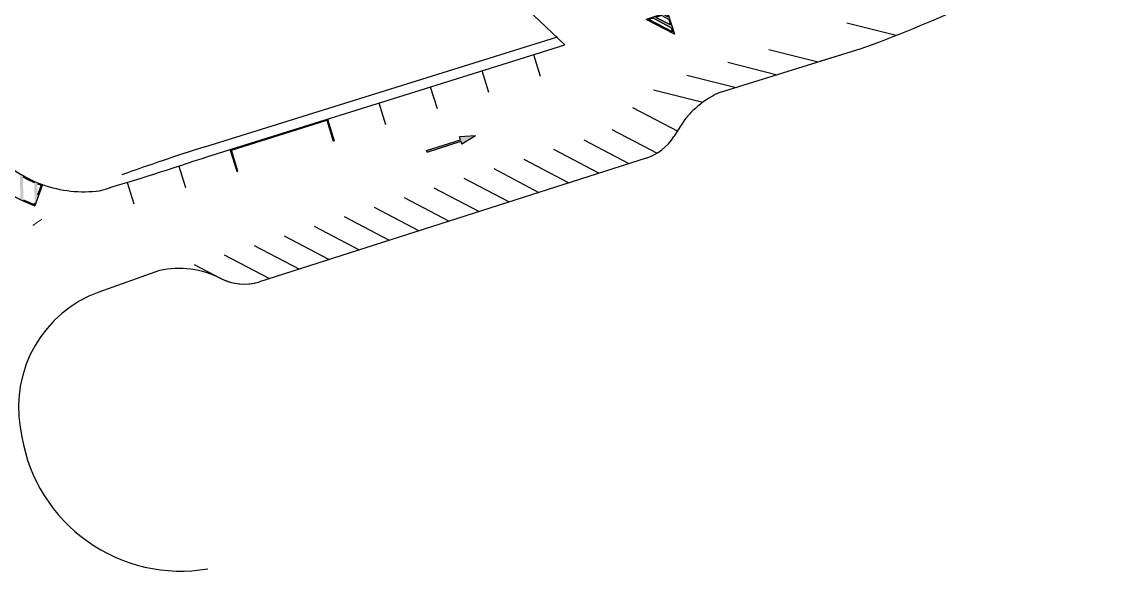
# Model space of a CAD drawing. Header units: millimetres. Extents: x 34038 to 35840, y 10511 to 10922.
# Drawn here: x 34875.2 to 34982.8, y 10525.2 to 10579.1 of the extents above; entities that cross this region are included whole.
import ezdxf

# ---------------------------------------------------------------- set-up
doc = ezdxf.new("R2010")
doc.units = ezdxf.units.MM
for name, color, linetype in [('_0', 7, 'Continuous'), ('GUIA', 7, 'Continuous'), ('PINTURA BRANCA', 7, 'Continuous')]:
    doc.layers.add(name, color=color, linetype=linetype)

# ---------------------------------------------------------------- blocks, each defined once
blk = doc.blocks.new('23')
at = {"layer": 'PINTURA BRANCA'}
h = blk.add_hatch(color=256, dxfattribs=at)
h.paths.add_polyline_path([(730.6076939854345, 869.1150008335792), (732.0219075478075, 867.7007872712065), (732.4662726291971, 867.7007872712063), (730.6076939854346, 869.5593659149688)], flags=16)
h.paths.add_polyline_path([(730.6076939854346, 868.8321581211051), (731.7390648353331, 867.7007872712065), (731.1733794103835, 867.7007872712064), (730.6076939854344, 868.266472696156)], flags=16)
h.paths.add_polyline_path([(730.6076939854345, 867.9836299836813), (730.890536697909, 867.7007872712064), (730.6076939854345, 867.7007872712064)], flags=16)
h.paths.add_polyline_path([(730.5076939854343, 869.8007872712063), (732.7076939854344, 867.6007872712063), (730.5076939854343, 867.6007872712063)])
edge = h.paths.add_edge_path(flags=0)
edge.add_line((730.6076939854346, 869.2257857028338), (730.6076939854346, 869.5593659149688))
for p, q in [((730.5076939854343, 867.6007872712063), (730.5076939854343, 869.8007872712063)), ((730.5076939854343, 869.8007872712063), (732.7076939854344, 867.6007872712063)), ((730.6076939854344, 869.1150008335793), (730.6076939854346, 869.5593659149688)), ((730.6076939854346, 869.2257857028338), (730.6076939854346, 869.5593659149688)), ((730.6076939854345, 869.5593659149688), (732.4662726291971, 867.7007872712063)), ((730.6076939854345, 869.1150008335792), (732.0219075478074, 867.7007872712065)), ((730.6076939854344, 868.266472696156), (730.6076939854344, 868.8321581211051)), ((730.6076939854346, 868.8321581211051), (731.739064835333, 867.7007872712065)), ((730.6076939854345, 868.2664726961561), (731.1733794103835, 867.7007872712064)), ((730.5076939854343, 867.6007872712063), (732.7076939854344, 867.6007872712063)), ((730.6076939854345, 867.7007872712064), (730.6076939854344, 867.9836299836813)), ((730.6076939854345, 867.9836299836813), (730.8905366979089, 867.7007872712065)), ((730.6076939854345, 867.7007872712064), (730.890536697909, 867.7007872712064)), ((731.1733794103836, 867.7007872712064), (731.7390648353331, 867.7007872712065)), ((732.0219075478075, 867.7007872712065), (732.4662726291971, 867.7007872712064))]:
    blk.add_line(p, q, dxfattribs=at)

msp = doc.modelspace()

# ---------------------------------------------------------------- hatches: boundary and pattern name
msp.add_hatch(color=256).paths.add_polyline_path([(34919.69028942113, 10567.92197398364), (34918.37471281484, 10567.10964203611), (34918.28371275913, 10567.3955073713), (34914.94861718196, 10566.33384005468), (34914.90311715411, 10566.47677272228), (34918.23821273127, 10567.53844003889), (34918.14721267556, 10567.82430537408)])
at = {"layer": 'PINTURA BRANCA'}
for points in [[(34905.09968354249, 10569.44987439737), (34905.74328019842, 10567.40063707522), (34905.83868555219, 10567.43060069436), (34905.17084931576, 10569.55701780383), (34895.62868863514, 10566.58016873157), (34896.29815017511, 10564.43423878055), (34896.39361261953, 10564.4640200113), (34895.75387544828, 10566.51466978667)], [(34877.15924963522, 10559.68883641962), (34877.10255914679, 10559.77121474517), (34876.2798062647, 10559.2050189354), (34876.33649675313, 10559.12264060984)]]:
    msp.add_hatch(color=256, dxfattribs=at).paths.add_polyline_path(points)
h = msp.add_hatch(color=256, dxfattribs=at)
h.paths.add_polyline_path([(34876.46071277696, 10561.06620635817), (34876.49443952562, 10561.16034724421, -0.02217995437723211), (34875.33721851789, 10561.63381895627), (34875.28759263502, 10563.90516859775, 0.0257161207555989), (34876.40001314194, 10563.34870407218), (34876.4443993491, 10561.31717153513), (34876.40041823949, 10561.19440783001, 0.001773066367611568), (34876.49443952562, 10561.16034724421), (34877.20270124764, 10563.13730585104, -0.1003130726041888), (34873.12371667824, 10565.60443503144), (34871.46846996596, 10564.14035917602, 0.1043428199064461)])
h.paths.add_polyline_path([(34873.61615237802, 10562.57943558736, -0.02437922582364211), (34872.49842418732, 10563.37882991051), (34872.46543609146, 10564.88867709824), (34873.1226409354, 10565.46997880809, 0.01197803214140459), (34873.56127730884, 10565.0910376289)], flags=16)
h.paths.add_polyline_path([(34873.86666140625, 10564.84788732522, 0.0279900553101399), (34874.98363160083, 10564.08318607246), (34875.03399039611, 10561.77829142875, -0.02253009697567654), (34873.9203855647, 10562.38896184187)], flags=16)
h.paths.add_polyline_path([(34872.19291524258, 10563.62769440823, -0.01364915323448056), (34871.61673909581, 10564.13799940731), (34872.17105351224, 10564.62829390382)], flags=16)
h.paths.add_polyline_path([(34876.70287326008, 10563.2210749255, 0.008242651940167954), (34877.07497298205, 10563.07728073224), (34876.72722275949, 10562.10661159381)], flags=16)

# ---------------------------------------------------------------- linework, layer by layer
at = {"color": 7}
msp.add_line((34928.4580486613, 10576.84173555102), (34876.35361743003, 10626.56376859651), dxfattribs=at)
for p, q in [((34927.62709896726, 10577.63469161015), (34927.69613697143, 10577.70703629881)), ((34926.07672376945, 10573.74422161397), (34925.41295386074, 10575.87190728768)), ((34943.66077052967, 10572.16626185181), (34957.55062079842, 10576.49268199568)), ((34921.01721421514, 10572.16581638407), (34920.35344430643, 10574.29350205778)), ((34915.95770466082, 10570.58741115417), (34915.29393475212, 10572.71509682788)), ((34910.89819510651, 10569.00900592426), (34910.2344251978, 10571.13669159798)), ((34914.90311715411, 10566.47677272228), (34918.23821273127, 10567.53844003889)), ((34914.94861718196, 10566.33384005468), (34918.28371275913, 10567.3955073713)), ((34919.69028942113, 10567.92197398364), (34918.14721267556, 10567.82430537408)), ((34918.23821273127, 10567.53844003889), (34918.14721267556, 10567.82430537408)), ((34918.37471281484, 10567.10964203611), (34918.28371275913, 10567.3955073713)), ((34919.69028942113, 10567.92197398364), (34918.37471281484, 10567.10964203611)), ((34914.94861718196, 10566.33384005468), (34914.90311715411, 10566.47677272228)), ((34936.44699502411, 10565.74384602218), (34898.49642897861, 10553.58917302095))]:
    msp.add_line(p, q)
msp.add_arc((34912.88196393656, 10700.156162305), 131.4836311791528, 289.8602966569773, 304.681891598618)
at = {"layer": '_0', "color": 7, "true_color": 0xffffff}
for p, q in [((34953.62788168628, 10575.27082451086), (34956.492151582, 10576.16298927394)), ((34956.492151582, 10576.16298927394), (34956.68379968631, 10576.22018196677)), ((34953.34145469671, 10575.18160803455), (34953.62788168628, 10575.27082451086))]:
    msp.add_line(p, q, dxfattribs=at)
at = {"layer": 'GUIA'}
for p, q in [((34893.12319226431, 10566.84605057773), (34927.64645853647, 10577.61621691572)), ((34918.99559556876, 10573.86989666166), (34928.4580486613, 10576.84173555102)), ((34888.69319675343, 10554.6880198138), (34882.75103881503, 10552.59336316493)), ((34875.0291197244, 10539.3144065894), (34875.18856531018, 10538.37331597392))]:
    msp.add_line(p, q, dxfattribs=at)
for centre, radius, start, end in [((34968.03049236662, 10589.03356625928), 99.00000000016445, 157.7509733961056, 189.5274553937408), ((34794.4234604564, 10860.46484984583), 310.7637055904522, 286.52466618504, 288.5770072886245), ((34962.02354400087, 10350.17475597537), 227.3625043275323, 107.6403950498819, 109.8079746103992), ((34886.8605093619, 10541.31895622601), 12, 110.0265703030537, 189.6160999998669), ((34890.78392642953, 10541.01633420062), 15.8177379479342, 189.6187874048956, 279.6206433290357)]:
    msp.add_arc(centre, radius, start, end, dxfattribs=at)
at = {"layer": 'GUIA', "color": 7}
for centre, radius, start, end in [((35010.39660260331, 10488.48775591441), 107.3413200078111, 129.5716922447169, 130.2491623865636), ((34947.1933482044, 10564.04919663369), 8.85244897094068, 113.5188586697544, 125.7960004061293), ((34947.19252803214, 10564.0508204192), 8.85063278542152, 134.0212644394637, 141.7834779573375), ((34934.93780350247, 10570.5160567011), 5.00516271593553, 287.5493392664957, 327.7940735349504), ((34890.64877718042, 10546.05678553396), 8.85, 62.67862561198025, 102.7659851018626), ((34897.00566436674, 10558.36176360385), 5, 242.6786256119802, 287.3466970864361), ((34897.00566436674, 10558.36176360385), 4.999999999999338, 242.6786256119802, 286.1930502270288)]:
    msp.add_arc(centre, radius, start, end, dxfattribs=at)
at = {"layer": 'GUIA', "color": 2}
msp.add_arc((34881.24991108775, 10574.43421217579), 11.99999999999892, 250.2895182325541, 277.4863434169322, dxfattribs=at)
at = {"layer": 'PINTURA BRANCA'}
for p, q in [((34938.55856567233, 10580.01396889923), (34939.21776529339, 10577.91505111628)), ((34956.14795273526, 10579.01254057652), (34960.99678042335, 10577.79234794775)), ((34948.49262700863, 10576.40180066332), (34953.34145469671, 10575.18160803455)), ((34944.46407382801, 10575.14698413946), (34949.3129015161, 10573.92679151068)), ((34893.42623410215, 10565.89307332911), (34918.99559556876, 10573.86989666166)), ((34940.4355206474, 10573.89216761559), (34945.28434833547, 10572.67197498681)), ((34937.16671376173, 10572.44965179215), (34942.01554144981, 10571.22945916338)), ((34935.11655908805, 10570.70238829384), (34939.54355978859, 10568.37824010634)), ((34905.17948593115, 10569.52951847732), (34905.83868555219, 10567.43060069436)), ((34940.23877584244, 10569.52613147763), (34939.17286208701, 10567.84848615873)), ((34933.09602891484, 10568.55403400344), (34937.52302961537, 10566.22988581594)), ((34930.32076075666, 10567.5262804863), (34934.7477614572, 10565.2021322988)), ((34895.63860696413, 10566.53425056749), (34896.29780658517, 10564.43533278453)), ((34895.63895055406, 10566.5331565635), (34896.29815017511, 10564.43423878055)), ((34927.35025524592, 10566.60102538056), (34931.77725594646, 10564.27687719306)), ((34890.58212321428, 10564.94617875317), (34891.24132283532, 10562.84726097021)), ((34924.44454021168, 10565.64175567246), (34928.87154091222, 10563.31760748496)), ((34918.56535056767, 10563.75878961737), (34922.99235126821, 10561.43464142987)), ((34921.50494538967, 10564.70027264491), (34925.93194609021, 10562.37612445742)), ((34877.20270124764, 10563.13730585104), (34876.46071277696, 10561.06620635817)), ((34877.07497298205, 10563.07728073224), (34876.72722275949, 10562.10661159381)), ((34885.52563946442, 10563.35810693884), (34886.18483908546, 10561.25918915588)), ((34915.62575574568, 10562.81730658982), (34920.05275644622, 10560.49315840233)), ((34912.68616092367, 10561.87582356228), (34917.11316162421, 10559.55167537479)), ((34876.36669064855, 10561.10026459294), (34876.36657189092, 10561.09993310684)), ((34876.4443993491, 10561.31717153513), (34876.40041823949, 10561.19440783001)), ((34909.74656610168, 10560.93434053474), (34914.17356680222, 10558.61019234724)), ((34906.80697127968, 10559.99285750719), (34911.23397198021, 10557.6687093197)), ((34903.86737645767, 10559.05137447965), (34908.29437715821, 10556.72722629215)), ((34900.92778163568, 10558.1098914521), (34905.35478233622, 10555.78574326461)), ((34895.04859199168, 10556.22692539702), (34899.47559269222, 10553.90277720952)), ((34897.98818681367, 10557.16840842456), (34902.41518751421, 10554.84426023707)), ((34892.10683820002, 10555.28657581528), (34894.71075924417, 10553.9195332543))]:
    msp.add_line(p, q, dxfattribs=at)
for points in [[(34896.29815017511, 10564.43423878055), (34895.62868863514, 10566.58016873157), (34905.16512527713, 10569.57524337028), (34905.83868555219, 10567.43060069436)], [(34896.39361261953, 10564.4640200113), (34895.75387544828, 10566.51466978667), (34905.09968354249, 10569.44987439737), (34905.74328019842, 10567.40063707522)], [(34905.83868555219, 10567.43060069436), (34905.74328019842, 10567.40063707522)], [(34896.29815017511, 10564.43423878055), (34896.39361261953, 10564.4640200113)]]:
    msp.add_lwpolyline(points, dxfattribs=at)
at = {"layer": 'PINTURA BRANCA', "elevation": -988}
msp.add_lwpolyline([(34876.28086406401, 10559.20339486863), (34876.33763574007, 10559.12107247315)], dxfattribs=at)
at = {"layer": 'PINTURA BRANCA'}
for radius, start, end in [(12.00000000000038, 227.3761073366614, 250.2895182325541), (14.19999999999891, 226.4621287482832, 250.2895182325541), (12.10000000000038, 240.478271625625, 246.3706736746428), (12.10000000000038, 246.3057829920369, 246.3706736746428), (12.10000000000038, 247.9269601110182, 249.8159940033659), (12.10000000000038, 247.9269601110182, 249.8159940033659), (14.09999999999891, 245.2070804565066, 250.2895182325541), (14.09999999999891, 245.8106946979327, 249.8831617798526)]:
    msp.add_arc((34881.24991108775, 10574.43421217579), radius, start, end, dxfattribs=at)

# ---------------------------------------------------------------- block references
at = {"layer": 'PINTURA BRANCA', "rotation": 197.4357532528754}
msp.add_blockref('23', (35375.53741989206, 11626.63811252021), dxfattribs=at)

doc.saveas('drawing.dxf')
